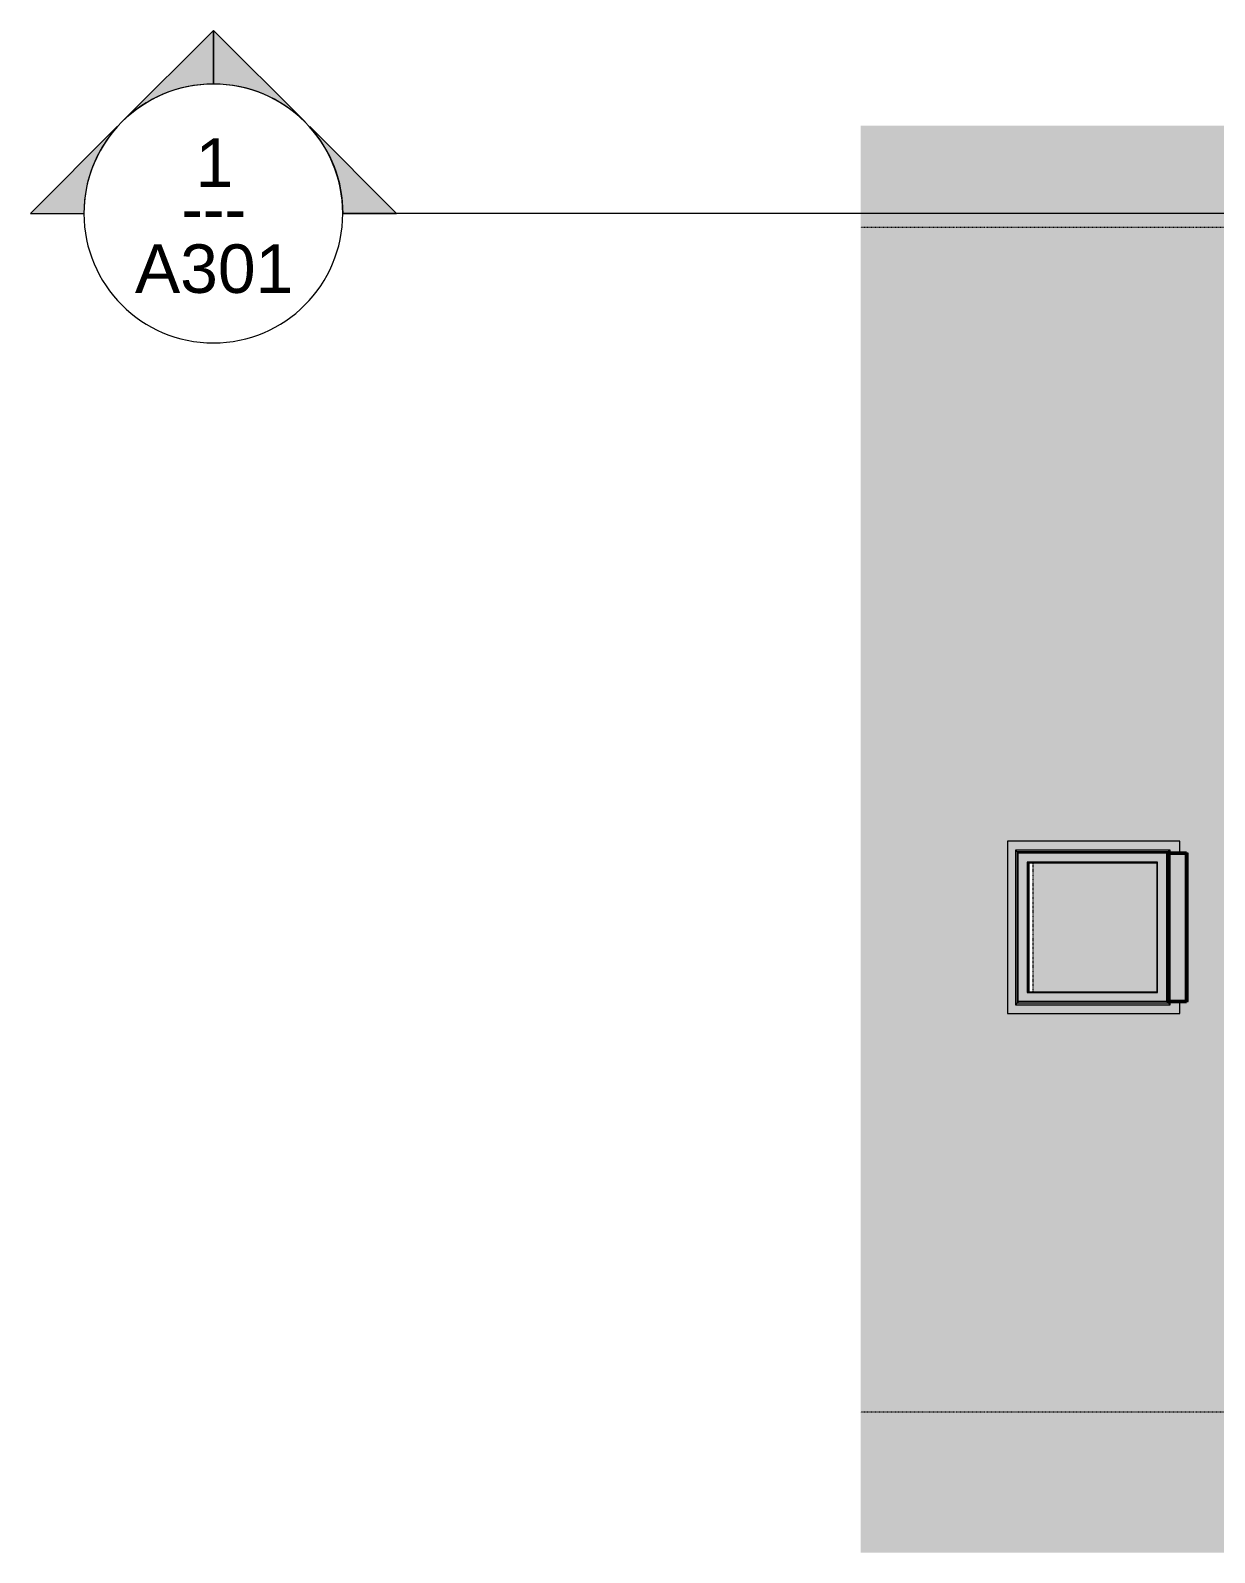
# Model space of a CAD drawing. Header units: inches. Extents: x -4250 to -935, y 9756 to 12395.
# Drawn here: x -1545 to -1325.5, y 11362.7 to 11644.9 of the extents above; entities that cross this region are included whole.
import ezdxf

# ---------------------------------------------------------------- set-up
doc = ezdxf.new("R2010")
doc.units = ezdxf.units.IN
doc.header["$MEASUREMENT"] = 0
doc.linetypes.add('Aligning Line 1_8_', pattern=[0.25, 0.125, -0.125])
doc.linetypes.add('Dash 1_16_', pattern=[0.125, 0.0625, -0.0625])
for name, color, linetype, lineweight in [('0-3', 250, 'Continuous', 5), ('A-FLOR-1', 31, 'Continuous', 5), ('A-GENM', 5, 'Continuous', 9), ('A-GENM-4', 5, 'Continuous', 50), ('A-ROOF-1', 8, 'Continuous', 5), ('A-ROOF-3', 7, 'Dash 1_16_', 9), ('G-ANNO-SYMB-1', 147, 'Aligning Line 1_8_', 9), ('G-ANNO-SYMB-2', 111, 'Continuous', 9)]:
    doc.layers.add(name, color=color, linetype=linetype, lineweight=lineweight)
doc.styles.add('Arial', font='arial.ttf', dxfattribs={"height": 9})
doc.styles.add('Century Gothic_1', font='ufonts.com_century-gothic.ttf', dxfattribs={"height": 9})

# ---------------------------------------------------------------- blocks, each defined once
blk = doc.blocks.new('CTR - 1st Phase -Stairs _ Elevators_rvt-2-FLOOR PLAN - ROOF - ELEVATOR SHAFT')
at = {"layer": 'A-FLOR-1'}
blk.add_hatch(color=256, dxfattribs=at).paths.add_polyline_path([(-3616.02, 11466.6), (-3616.02, 11490.6), (-3639.05, 11490.6), (-3639.05, 11466.6), (-3633.13, 11466.6)], flags=0)
at = {"layer": 'G-ANNO-SYMB-1'}
for p, q in [((-3429.67, 11608.39), (-3670.96, 11608.39)), ((-3429.67, 11388.71), (-3670.96, 11388.71))]:
    blk.add_line(p, q, dxfattribs=at)
blk = doc.blocks.new('Hatch-Precision_Ladders-Roof_Hatch - 2_0_x2_0_-2210683-FLOOR PLAN - ROOF - ELEVATOR SHAFT')
at = {"layer": 'A-GENM'}
for points in [[(-3633.13, 11462.6), (-3611.78, 11462.6), (-3611.78, 11464.85), (-3613.57, 11464.85), (-3613.57, 11464.24), (-3642.28, 11464.24), (-3642.28, 11492.95), (-3613.57, 11492.95), (-3613.57, 11492.35), (-3611.78, 11492.35), (-3611.78, 11494.6), (-3643.77, 11494.6), (-3643.77, 11462.6), (-3638.49, 11462.6)], [(-3613.93, 11492.61), (-3613.57, 11492.95), (-3642.28, 11492.95), (-3641.95, 11492.61), (-3613.95, 11492.61)], [(-3642.28, 11464.24), (-3641.97, 11464.58), (-3641.97, 11492.63), (-3642.28, 11492.92), (-3642.28, 11464.27)], [(-3641.97, 11464.58), (-3641.76, 11464.85), (-3641.76, 11492.35), (-3641.71, 11492.35), (-3641.97, 11492.55), (-3641.97, 11464.64)], [(-3614.22, 11492.35), (-3613.95, 11492.61), (-3641.95, 11492.59), (-3641.71, 11492.35), (-3614.27, 11492.35)], [(-3614.2, 11464.85), (-3613.82, 11464.85), (-3613.82, 11492.35), (-3614.26, 11492.35), (-3614.26, 11464.85)], [(-3613.95, 11492.35), (-3613.93, 11492.35), (-3613.95, 11492.42)], [(-3611.78, 11464.85), (-3610.57, 11464.85), (-3610.57, 11492.35), (-3613.82, 11492.35), (-3613.82, 11464.85), (-3612.1, 11464.85)], [(-3610.57, 11464.85), (-3610.24, 11464.85), (-3610.24, 11492.35), (-3610.57, 11492.35), (-3610.57, 11466.6)], [(-3639.77, 11466.6), (-3639.77, 11466.6), (-3639.77, 11490.6), (-3640.02, 11490.6), (-3640.02, 11466.6)], [(-3613.82, 11464.24), (-3613.57, 11464.24), (-3613.96, 11464.58), (-3641.97, 11464.56), (-3642.28, 11464.24), (-3613.93, 11464.24)], [(-3614.46, 11464.58), (-3613.95, 11464.58), (-3614.27, 11464.85), (-3641.71, 11464.85), (-3641.95, 11464.58), (-3615.77, 11464.58)]]:
    blk.add_hatch(color=256, dxfattribs=at).paths.add_polyline_path(points, flags=0)
h = blk.add_hatch(color=256, dxfattribs=at)
h.paths.add_polyline_path([(-3611.78, 11462.6), (-3611.77, 11462.6), (-3611.78, 11464.85)], flags=0)
h.paths.add_polyline_path([(-3611.78, 11492.35), (-3611.77, 11492.35), (-3611.78, 11494.6)], flags=0)
h = blk.add_hatch(color=256, dxfattribs=at)
h.paths.add_polyline_path([(-3614.27, 11464.85), (-3614.27, 11492.35), (-3641.76, 11492.35), (-3641.76, 11464.85), (-3615.77, 11464.85)], flags=0)
h.paths.add_polyline_path([(-3640.02, 11466.6), (-3640.02, 11490.6), (-3616.02, 11490.6), (-3616.02, 11466.6), (-3639.77, 11466.6)], flags=0)
h = blk.add_hatch(color=256, dxfattribs=at)
h.paths.add_polyline_path([(-3613.95, 11464.58), (-3613.95, 11464.85), (-3614.22, 11464.85), (-3614.04, 11464.67)], flags=0)
h.paths.add_polyline_path([(-3614.22, 11492.35), (-3613.95, 11492.35), (-3613.95, 11492.61)], flags=0)
h = blk.add_hatch(color=256, dxfattribs=at)
h.paths.add_polyline_path([(-3613.57, 11464.24), (-3613.57, 11464.85), (-3613.93, 11464.85), (-3613.93, 11464.58), (-3613.82, 11464.48)], flags=0)
h.paths.add_polyline_path([(-3613.82, 11492.35), (-3613.57, 11492.35), (-3613.57, 11492.95), (-3613.93, 11492.61), (-3613.93, 11492.35)], flags=0)
for p, q in [((-3611.78, 11494.6), (-3643.77, 11494.6)), ((-3643.77, 11494.6), (-3643.77, 11462.6)), ((-3611.78, 11492.35), (-3611.78, 11494.6)), ((-3611.77, 11494.6), (-3611.78, 11494.6)), ((-3641.95, 11492.61), (-3642.28, 11492.95)), ((-3642.28, 11492.95), (-3642.28, 11464.24)), ((-3613.57, 11492.95), (-3642.28, 11492.95)), ((-3641.71, 11492.35), (-3641.97, 11492.61)), ((-3641.97, 11492.61), (-3641.97, 11464.58)), ((-3613.95, 11492.61), (-3641.97, 11492.61)), ((-3641.76, 11464.85), (-3641.76, 11492.35)), ((-3614.27, 11492.35), (-3641.76, 11492.35)), ((-3614.27, 11492.35), (-3613.82, 11492.35)), ((-3614.27, 11492.35), (-3614.27, 11464.85)), ((-3613.95, 11492.61), (-3614.22, 11492.35)), ((-3613.95, 11492.35), (-3613.95, 11492.61)), ((-3613.93, 11492.61), (-3613.95, 11492.61)), ((-3613.57, 11492.95), (-3613.93, 11492.61)), ((-3613.93, 11492.35), (-3613.93, 11492.61)), ((-3613.57, 11492.35), (-3613.57, 11492.95)), ((-3610.24, 11492.35), (-3610.57, 11492.35)), ((-3610.24, 11464.85), (-3610.24, 11492.35)), ((-3615.93, 11490.69), (-3640.11, 11490.69)), ((-3640.11, 11490.69), (-3640.11, 11466.5)), ((-3640.02, 11490.6), (-3640.02, 11466.6)), ((-3616.02, 11490.6), (-3640.02, 11490.6)), ((-3640.02, 11466.6), (-3640.02, 11490.6)), ((-3640.02, 11490.6), (-3616.02, 11490.6)), ((-3639.77, 11490.6), (-3639.77, 11466.6)), ((-3616.02, 11466.6), (-3616.02, 11490.6)), ((-3616.02, 11490.6), (-3616.02, 11466.6)), ((-3615.93, 11466.5), (-3615.93, 11490.69)), ((-3640.11, 11466.5), (-3615.93, 11466.5)), ((-3640.02, 11466.6), (-3616.02, 11466.6)), ((-3616.02, 11466.6), (-3640.02, 11466.6)), ((-3641.95, 11464.58), (-3642.28, 11464.24)), ((-3642.28, 11464.24), (-3613.57, 11464.24)), ((-3641.71, 11464.85), (-3641.97, 11464.58)), ((-3641.97, 11464.58), (-3613.95, 11464.58)), ((-3614.27, 11464.85), (-3641.76, 11464.85)), ((-3613.82, 11464.85), (-3614.27, 11464.85)), ((-3614.22, 11464.85), (-3613.95, 11464.58)), ((-3613.95, 11464.58), (-3613.95, 11464.85)), ((-3613.95, 11464.58), (-3613.93, 11464.58)), ((-3613.93, 11464.58), (-3613.93, 11464.85)), ((-3613.93, 11464.58), (-3613.57, 11464.24)), ((-3613.57, 11464.24), (-3613.57, 11464.85)), ((-3611.78, 11462.6), (-3611.78, 11464.85)), ((-3610.57, 11464.85), (-3610.24, 11464.85)), ((-3643.77, 11462.6), (-3611.78, 11462.6)), ((-3611.77, 11462.6), (-3611.78, 11462.6))]:
    blk.add_line(p, q, dxfattribs=at)
at = {"layer": 'A-GENM-4'}
for p, q in [((-3610.57, 11492.35), (-3613.82, 11492.35)), ((-3613.82, 11492.35), (-3613.82, 11464.85)), ((-3610.57, 11464.85), (-3610.57, 11492.35)), ((-3613.82, 11464.85), (-3610.57, 11464.85))]:
    blk.add_line(p, q, dxfattribs=at)
blk = doc.blocks.new('Section - Section Head - Filled-22785-FLOOR PLAN - ROOF - ELEVATOR SHAFT')
at = {"layer": 'G-ANNO-SYMB-2'}
h = blk.add_hatch(color=256, dxfattribs=at)
edge = h.paths.add_edge_path(flags=0)
edge.add_line((-0.4268, 0.1768), (-0.25, 0.3536))
edge.add_line((-0.25, 0.3536), (-0.25, 0.25))
edge.add_arc((-0.25, 0), 0.25, 90, 135)
h = blk.add_hatch(color=256, dxfattribs=at)
edge = h.paths.add_edge_path(flags=0)
edge.add_arc((-0.25, 0), 0.25, 45, 90)
edge.add_line((-0.25, 0.25), (-0.25, 0.3536))
edge.add_line((-0.25, 0.3536), (-0.0732, 0.1768))
h = blk.add_hatch(color=256, dxfattribs=at)
edge = h.paths.add_edge_path(flags=0)
edge.add_arc((-0.25, 0), 0.2503, 137.9216, 180)
edge.add_line((-0.5003, 0), (-0.6036, 0))
edge.add_line((-0.6036, 0), (-0.4358, 0.1678))
h = blk.add_hatch(color=256, dxfattribs=at)
edge = h.paths.add_edge_path(flags=0)
edge.add_line((-0.0642, 0.1678), (0.1036, 0))
edge.add_line((0.1036, 0), (0.0003, 0))
edge.add_arc((-0.25, 0), 0.2503, 0, 42.0784)
for p, q in [((-0.25, 0.3536), (-0.4268, 0.1768)), ((-0.25, 0.25), (-0.25, 0.3536)), ((-0.0732, 0.1768), (-0.25, 0.3536)), ((-0.25, 0.3536), (-0.25, 0.25)), ((-0.4358, 0.1678), (-0.6036, 0)), ((0.1036, 0), (-0.0642, 0.1678)), ((-0.6036, 0), (-0.5003, 0)), ((0.0003, 0), (0.1036, 0))]:
    blk.add_line(p, q, dxfattribs=at)
for centre, radius, start, end in [((-0.2503, 0), 0.25, 360, 180), ((-0.25, 0), 0.25, 90, 135), ((-0.25, 0), 0.25, 45, 90), ((-0.25, 0), 0.2503, 137.9216, 180), ((-0.25, 0), 0.2503, 0, 42.0784), ((-0.2503, 0), 0.25, 180, 360)]:
    blk.add_arc(centre, radius, start, end, dxfattribs=at)

msp = doc.modelspace()

# ---------------------------------------------------------------- hatches: boundary and pattern name
at = {"layer": 'A-ROOF-1'}
h = msp.add_hatch(color=256, dxfattribs=at)
h.paths.add_polyline_path([(-1307.47, 11362.67), (-1201.32, 11362.67), (-1201.32, 11426.49), (-1315.97, 11426.49), (-1315.97, 11559.49), (-1199.37, 11559.49), (-1199.37, 11627.28), (-1391.11, 11627.28), (-1391.11, 11362.67), (-1313.47, 11362.67)], flags=0)
h.paths.add_polyline_path([(-1128.05, 11362.67), (-1127.82, 11362.67), (-1127.82, 11627.28), (-1128.82, 11627.28), (-1128.82, 11362.67)], flags=0)
h.paths.add_polyline_path([(-1332.32, 11462.6), (-1363.92, 11462.6), (-1363.92, 11494.6), (-1331.93, 11494.6), (-1331.93, 11492.35), (-1330.39, 11492.35), (-1330.39, 11464.85), (-1331.93, 11464.85), (-1331.93, 11462.6)], flags=0)

# ---------------------------------------------------------------- linework, layer by layer
at = {"layer": 'A-ROOF-3'}
msp.add_line((-1359.2, 11490.6), (-1359.2, 11466.6), dxfattribs=at)
at = {"layer": 'G-ANNO-SYMB-2'}
msp.add_line((-992.5, 11610.99), (-1487.11, 11610.99), dxfattribs=at)

# ---------------------------------------------------------------- block references
at = {"layer": '0-3'}
msp.add_blockref('CTR - 1st Phase -Stairs _ Elevators_rvt-2-FLOOR PLAN - ROOF - ELEVATOR SHAFT', (2279.85, 0), dxfattribs=at)
at = {"layer": 'A-GENM'}
msp.add_blockref('Hatch-Precision_Ladders-Roof_Hatch - 2_0_x2_0_-2210683-FLOOR PLAN - ROOF - ELEVATOR SHAFT', (2279.85, 0), dxfattribs=at)
at = {"layer": 'G-ANNO-SYMB-2', "xscale": 95.99999999999994, "yscale": 95.99999999999994, "zscale": 95.99999999999994}
msp.add_blockref('Section - Section Head - Filled-22785-FLOOR PLAN - ROOF - ELEVATOR SHAFT', (-1487.11, 11610.99), dxfattribs=at)

# ---------------------------------------------------------------- texts
at = {"layer": 'G-ANNO-SYMB-2', "char_height": 9, "attachment_point": 1}
for s, insert, width, style in [('1', (-1514.43, 11624.9), 8.484, 'Arial'), ('---', (-1517.08, 11616.39), 15.453, 'Century Gothic_1'), ('A301', (-1525.67, 11605.26), 35.754, 'Arial')]:
    msp.add_mtext(s, dxfattribs=dict(at, insert=insert, width=width, style=style))

doc.saveas('drawing.dxf')
